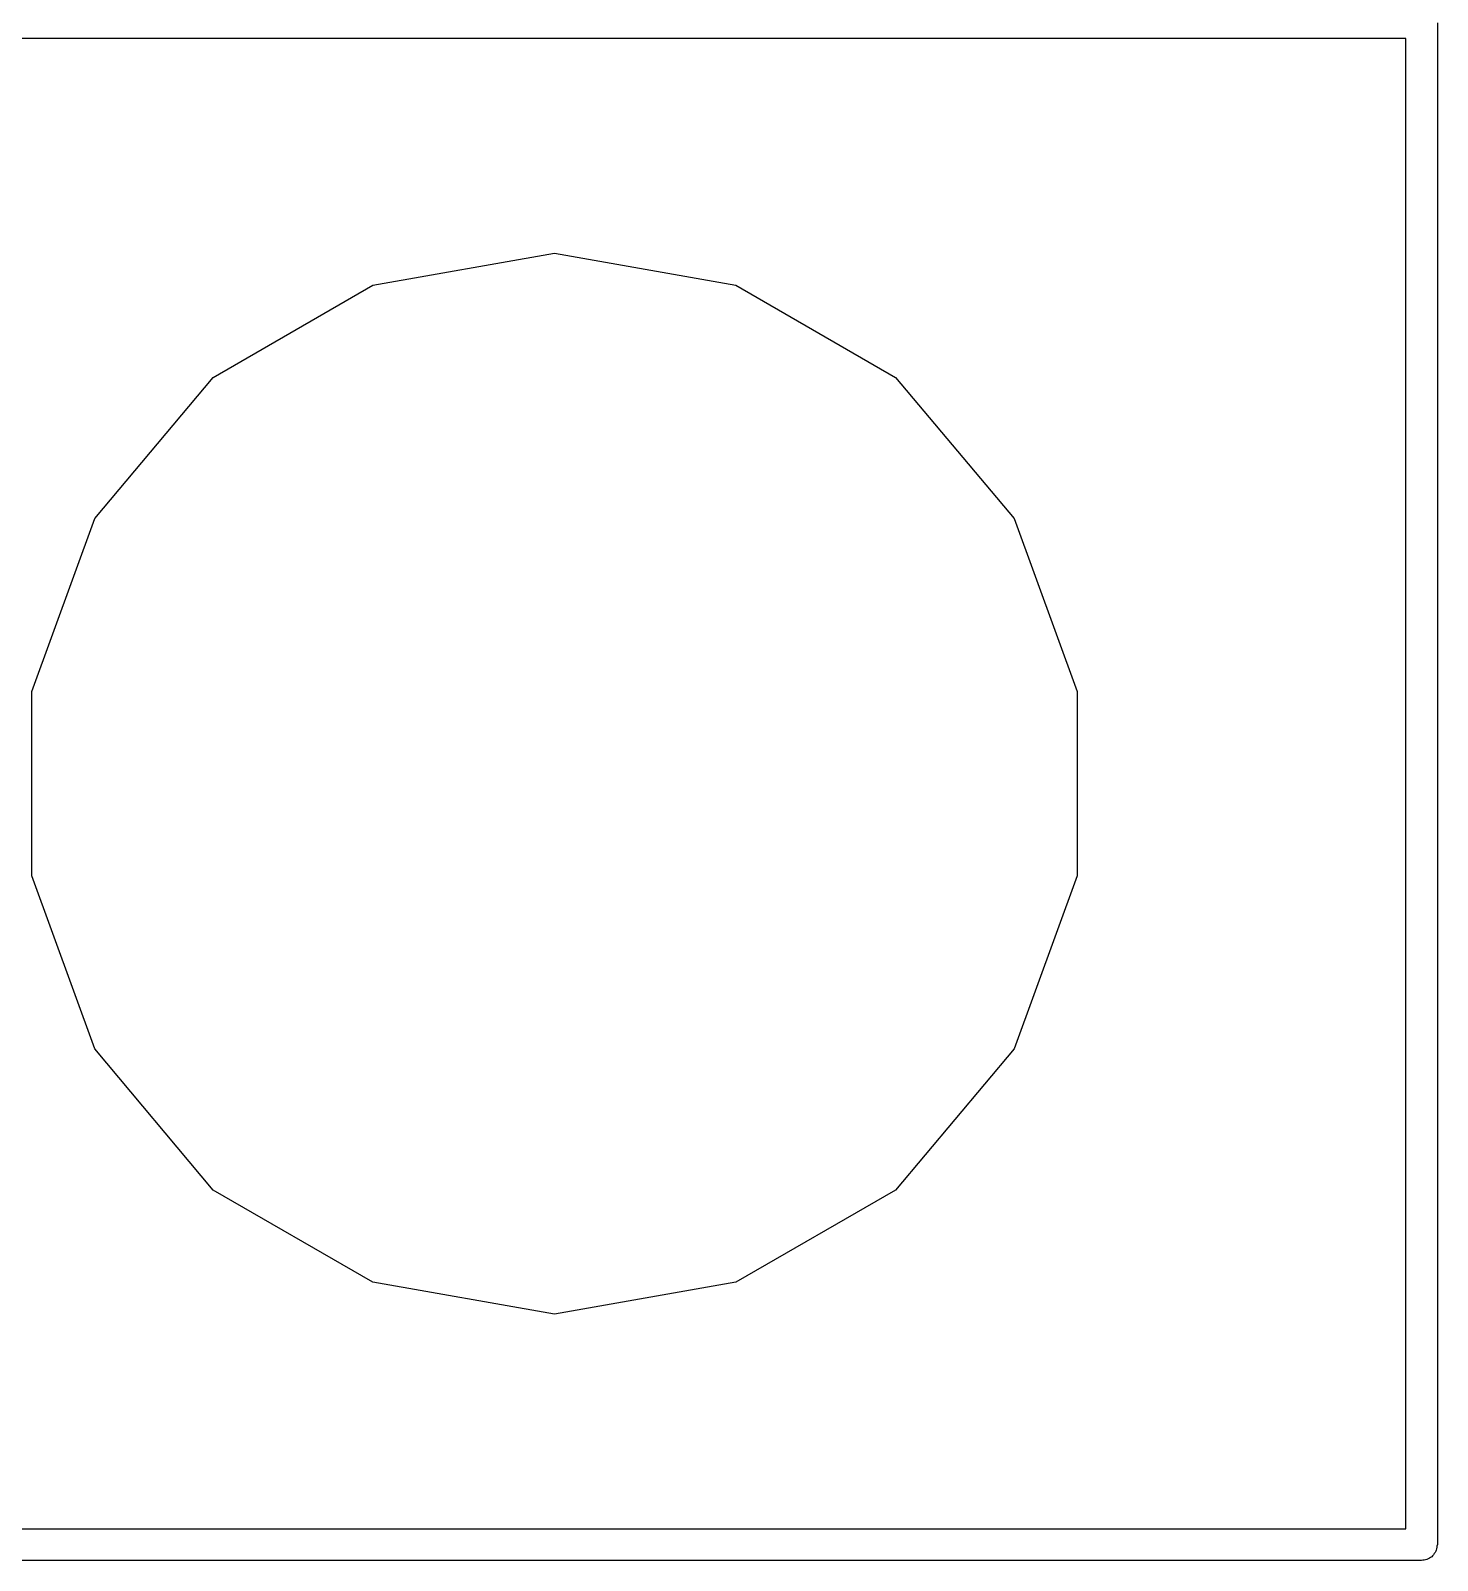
# Model space of a CAD drawing. Extents: x 103.2 to 159.1, y -150.7 to -109.
# Drawn here: x 148.18 to 154.84, y -150.5 to -143.26 of the extents above; entities that cross this region are included whole.
import ezdxf

# ---------------------------------------------------------------- set-up
doc = ezdxf.new("R2010")
doc.units = 0
doc.header["$MEASUREMENT"] = 0
doc.layers.add('BLACK', color=7, linetype='CONTINUOUS')

msp = doc.modelspace()

# ---------------------------------------------------------------- linework, layer by layer
at = {"layer": 'Black'}
for p, q in [((154.835, -143.226), (154.835, -150.426)), ((154.685, -143.301), (139.235, -143.301)), ((154.685, -150.351), (154.685, -143.301)), ((149.801, -144.468), (150.66, -144.317)), ((150.66, -144.317), (151.518, -144.468)), ((149.046, -144.904), (149.801, -144.468)), ((151.518, -144.468), (152.273, -144.904)), ((148.486, -145.572), (149.046, -144.904)), ((152.273, -144.904), (152.833, -145.572)), ((148.188, -146.391), (148.486, -145.572)), ((152.833, -145.572), (153.131, -146.391)), ((148.188, -147.262), (148.188, -146.391)), ((153.131, -146.391), (153.131, -147.262)), ((148.486, -148.081), (148.188, -147.262)), ((153.131, -147.262), (152.833, -148.081)), ((149.046, -148.749), (148.486, -148.081)), ((152.833, -148.081), (152.273, -148.749)), ((149.801, -149.185), (149.046, -148.749)), ((152.273, -148.749), (151.518, -149.185)), ((150.66, -149.336), (149.801, -149.185)), ((151.518, -149.185), (150.66, -149.336)), ((139.235, -150.351), (154.685, -150.351)), ((154.825, -150.464), (154.82, -150.469)), ((154.827, -150.458), (154.825, -150.464)), ((154.83, -150.452), (154.827, -150.458)), ((154.831, -150.446), (154.83, -150.452)), ((154.833, -150.439), (154.831, -150.446)), ((154.835, -150.426), (154.833, -150.433)), ((154.833, -150.433), (154.833, -150.439)), ((154.76, -150.501), (138.66, -150.501)), ((154.766, -150.5), (154.76, -150.501)), ((154.773, -150.5), (154.766, -150.5)), ((154.779, -150.498), (154.773, -150.5)), ((154.785, -150.497), (154.779, -150.498)), ((154.791, -150.494), (154.785, -150.497)), ((154.797, -150.491), (154.791, -150.494)), ((154.802, -150.487), (154.797, -150.491)), ((154.808, -150.484), (154.802, -150.487)), ((154.812, -150.479), (154.808, -150.484)), ((154.817, -150.475), (154.812, -150.479)), ((154.82, -150.469), (154.817, -150.475))]:
    msp.add_line(p, q, dxfattribs=at)

doc.saveas('drawing.dxf')
